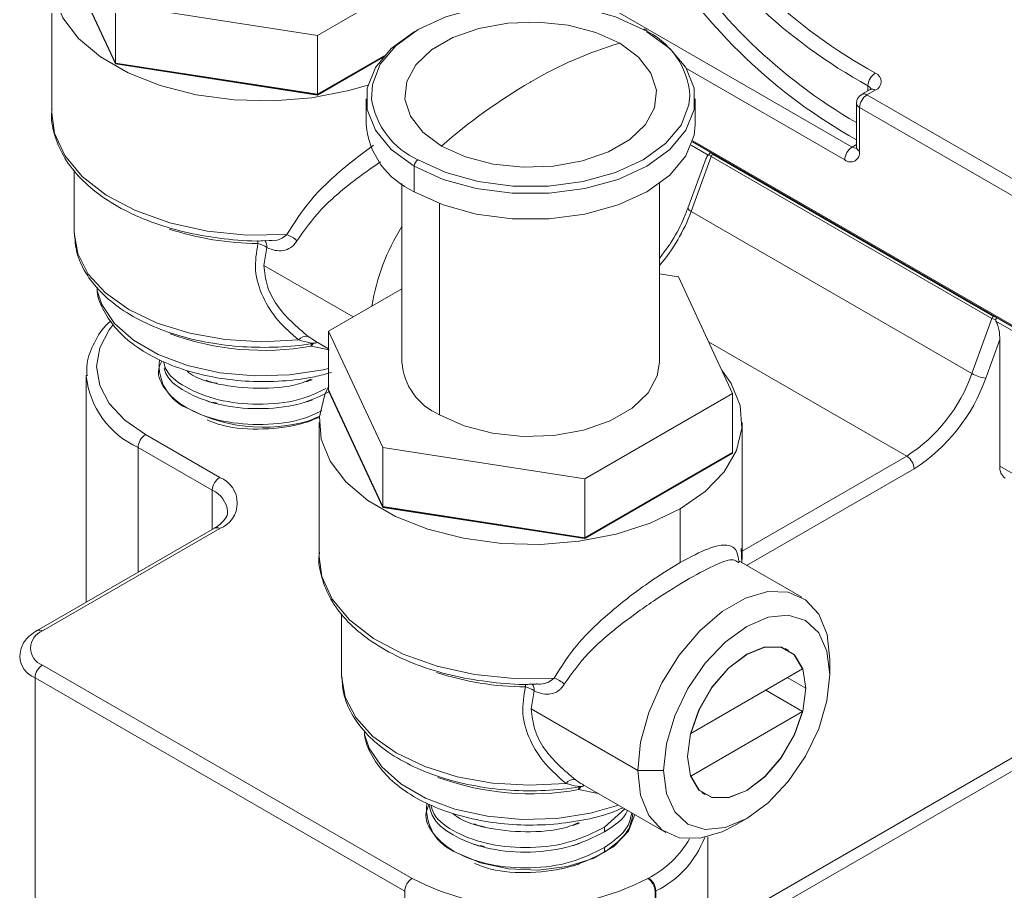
# Model space of a CAD drawing. Header units: centimetres. Extents: x -13594 to 4017, y -3206 to 1780.
# Drawn here: x -419.7 to -354.2, y -2959.7 to -2901.8 of the extents above; entities that cross this region are included whole.
import ezdxf

# ---------------------------------------------------------------- set-up
doc = ezdxf.new("R2010")
doc.units = ezdxf.units.CM

msp = doc.modelspace()

# ---------------------------------------------------------------- linework, layer by layer
at = {"color": 7, "linetype": 'Continuous', "lineweight": 0}
for p, q in [((-391.161, -2894.758), (-364.331, -2910.246)), ((-416.911, -2896.905), (-413.313, -2904.658)), ((-413.313, -2904.686), (-416.911, -2896.933)), ((-416.911, -2896.962), (-413.313, -2904.714)), ((-399.883, -2902.822), (-390.052, -2897.147)), ((-417.545, -2899.067), (-417.545, -2907.999)), ((-413.313, -2900.745), (-399.883, -2902.822)), ((-413.313, -2900.745), (-413.313, -2904.658)), ((-399.883, -2902.822), (-399.883, -2906.735)), ((-399.883, -2906.735), (-395.449, -2904.175)), ((-395.498, -2904.232), (-399.883, -2906.763)), ((-399.883, -2906.792), (-395.546, -2904.288)), ((-413.313, -2904.658), (-399.883, -2906.735)), ((-399.883, -2906.763), (-413.313, -2904.686)), ((-413.313, -2904.686), (-413.313, -2904.714)), ((-413.313, -2904.714), (-399.883, -2906.792)), ((-364.822, -2911.097), (-375.342, -2905.024)), ((-363.141, -2906.418), (-363.696, -2906.738)), ((-362.794, -2906.452), (-363.349, -2906.773)), ((-363.279, -2906.497), (-363.279, -2906.172)), ((-399.883, -2906.763), (-399.883, -2906.792)), ((-396.643, -2907.044), (-396.643, -2908.745)), ((-374.767, -2908.745), (-374.767, -2907.044)), ((-363.349, -2906.773), (-329.199, -2926.488)), ((-364.044, -2907.34), (-364.044, -2910.246)), ((-328.729, -2927.893), (-363.84, -2907.623)), ((-363.84, -2907.623), (-363.84, -2910.53)), ((-374.933, -2909.839), (-328.729, -2936.512)), ((-373.893, -2910.78), (-375.031, -2910.123)), ((-374.951, -2909.899), (-328.686, -2936.608)), ((-364.331, -2910.246), (-364.044, -2910.08)), ((-374.042, -2910.992), (-375.255, -2914.305)), ((-373.696, -2910.866), (-375.035, -2914.526)), ((-355.036, -2921.639), (-373.696, -2910.866)), ((-373.588, -2910.729), (-354.928, -2921.502)), ((-416.052, -2911.784), (-416.052, -2915.938)), ((-393.439, -2911.509), (-393.439, -2913.21)), ((-394.264, -2912.677), (-394.264, -2924.552)), ((-377.146, -2924.552), (-377.146, -2912.677)), ((-391.757, -2914.005), (-391.757, -2928.046)), ((-375.035, -2914.526), (-356.375, -2925.298)), ((-403.519, -2916.479), (-403.094, -2916.463)), ((-403.251, -2916.923), (-403.437, -2918.117)), ((-376.828, -2917.209), (-377.146, -2917.642)), ((-397.511, -2921.538), (-403.437, -2918.117)), ((-375.874, -2918.877), (-377.146, -2918.68)), ((-372.276, -2926.63), (-375.874, -2918.877)), ((-394.264, -2919.664), (-399.134, -2922.475)), ((-356.375, -2925.298), (-355.036, -2921.639)), ((-328.729, -2936.852), (-354.77, -2921.819)), ((-399.134, -2922.475), (-395.536, -2930.228)), ((-399.134, -2922.475), (-399.134, -2926.388)), ((-399.092, -2923.715), (-400.291, -2923.481)), ((-399.985, -2923.164), (-399.134, -2923.655)), ((-373.873, -2923.187), (-360.704, -2930.79)), ((-354.51, -2923.028), (-355.451, -2925.6)), ((-354.51, -2931.468), (-354.51, -2923.028)), ((-415.253, -2925.408), (-415.253, -2940.501)), ((-406.551, -2925.949), (-406.87, -2925.892)), ((-399.134, -2926.388), (-395.536, -2934.14)), ((-399.134, -2926.416), (-399.124, -2926.41)), ((-395.536, -2934.169), (-399.134, -2926.416)), ((-399.134, -2926.416), (-399.134, -2926.444)), ((-399.134, -2926.444), (-395.536, -2934.197)), ((-382.107, -2932.305), (-372.276, -2926.63)), ((-372.276, -2926.63), (-372.276, -2930.542)), ((-406.551, -2927.265), (-406.833, -2927.202)), ((-399.768, -2928.55), (-399.768, -2937.481)), ((-371.642, -2937.481), (-371.642, -2928.55)), ((-411.314, -2929.362), (-406.379, -2932.211)), ((-406.87, -2933.062), (-411.805, -2930.213)), ((-411.805, -2938.511), (-411.805, -2930.213)), ((-395.536, -2930.228), (-382.107, -2932.305)), ((-395.536, -2930.228), (-395.536, -2934.14)), ((-382.107, -2936.218), (-372.276, -2930.542)), ((-372.276, -2930.571), (-382.107, -2936.246)), ((-382.107, -2936.274), (-372.276, -2930.599)), ((-372.286, -2930.548), (-372.276, -2930.571)), ((-372.276, -2930.571), (-372.276, -2930.599)), ((-371.642, -2937.105), (-360.704, -2930.79)), ((-354.51, -2931.468), (-328.729, -2946.351)), ((-360.212, -2931.641), (-371.346, -2938.068)), ((-382.107, -2932.305), (-382.107, -2936.218)), ((-406.87, -2935.662), (-406.87, -2933.062)), ((-395.536, -2934.14), (-382.107, -2936.218)), ((-395.536, -2934.169), (-395.536, -2934.197)), ((-382.107, -2936.246), (-395.536, -2934.169)), ((-395.536, -2934.197), (-382.107, -2936.274)), ((-375.761, -2934.291), (-375.761, -2937.863)), ((-406.726, -2935.579), (-418.512, -2942.382)), ((-406.379, -2935.613), (-418.165, -2942.417)), ((-382.107, -2936.246), (-382.107, -2936.274)), ((-371.66, -2937.887), (-371.72, -2936.939)), ((-371.855, -2937.886), (-371.923, -2937.851)), ((-367.687, -2940.18), (-371.873, -2937.764)), ((-371.66, -2937.887), (-371.642, -2937.481)), ((-398.275, -2941.267), (-398.275, -2945.42)), ((-368.572, -2943.699), (-368.792, -2943.572)), ((-365.817, -2945.306), (-365.817, -2944.314)), ((-418.165, -2944.685), (-393.587, -2958.873)), ((-367.622, -2944.931), (-375.06, -2949.225)), ((-394.078, -2959.724), (-418.656, -2945.535)), ((-418.656, -2945.535), (-418.656, -2964.328)), ((-367.413, -2946.227), (-368.641, -2945.519)), ((-385.743, -2945.962), (-385.318, -2945.946)), ((-385.475, -2946.406), (-385.661, -2947.6)), ((-373.109, -2962.047), (-345.353, -2946.024)), ((-344.292, -2946.298), (-372.798, -2962.754)), ((-370.078, -2946.348), (-367.622, -2947.766)), ((-378.585, -2951.685), (-385.661, -2947.6)), ((-375.06, -2952.06), (-367.622, -2947.766)), ((-375.07, -2949.219), (-375.06, -2949.225)), ((-376.866, -2951.685), (-378.585, -2951.685)), ((-375.079, -2952.049), (-375.06, -2952.06)), ((-381.221, -2953.217), (-382.514, -2952.964)), ((-382.209, -2952.646), (-376.714, -2955.818)), ((-374.33, -2953.165), (-374.11, -2953.292)), ((-379.453, -2954.237), (-380.794, -2955.471)), ((-372.2, -2955.37), (-371.34, -2954.874)), ((-388.774, -2955.432), (-389.093, -2955.375)), ((-380.794, -2955.471), (-380.794, -2955.771)), ((-373.934, -2983.472), (-373.934, -2956.095)), ((-388.774, -2956.748), (-389.057, -2956.685)), ((-380.794, -2956.821), (-380.794, -2957.122)), ((-377.922, -2958.873), (-377.873, -2958.845)), ((-394.078, -2983.585), (-394.078, -2959.724)), ((-377.381, -2959.695), (-377.431, -2959.724)), ((-377.431, -2991.556), (-377.431, -2959.724)), ((-377.381, -2991.528), (-377.381, -2959.695))]:
    msp.add_line(p, q, dxfattribs=at)
at = {"color": 7, "linetype": 'Continuous', "lineweight": 0, "flags": 128}
for points in [[(-416.911, -2896.658), (-417.171, -2897.209), (-417.53, -2898.692), (-417.41, -2900.189), (-416.816, -2901.647), (-415.768, -2903.018), (-414.301, -2904.254), (-412.466, -2905.313), (-410.325, -2906.16), (-407.951, -2906.765), (-405.425, -2907.108), (-402.832, -2907.177), (-400.262, -2906.97), (-397.801, -2906.494), (-396.526, -2906.123)], [(-378.216, -2902.437), (-380.07, -2901.584), (-382.207, -2900.99), (-384.519, -2900.685), (-386.891, -2900.685), (-389.203, -2900.99), (-391.34, -2901.584), (-393.194, -2902.437), (-394.673, -2903.508), (-395.702, -2904.741), (-396.229, -2906.076), (-396.284, -2907.053)], [(-379.782, -2903.341), (-381.371, -2902.622), (-383.213, -2902.143), (-385.199, -2901.933), (-387.215, -2902.004), (-389.143, -2902.351), (-390.871, -2902.954), (-392.299, -2903.778), (-393.344, -2904.776), (-393.945, -2905.889), (-394.067, -2907.052), (-393.703, -2908.199), (-392.874, -2909.262), (-391.629, -2910.18)], [(-393.439, -2911.509), (-394.967, -2910.403), (-396.029, -2909.13), (-396.574, -2907.751), (-396.574, -2906.337), (-396.029, -2904.959), (-394.967, -2903.685), (-393.439, -2902.579), (-393.234, -2902.464)], [(-377.971, -2902.579), (-376.444, -2903.685), (-375.381, -2904.959), (-374.836, -2906.337), (-374.836, -2907.751), (-375.381, -2909.13), (-376.444, -2910.403), (-377.971, -2911.509), (-379.886, -2912.391), (-382.092, -2913.004), (-384.48, -2913.319), (-386.93, -2913.319), (-389.318, -2913.004), (-391.524, -2912.391), (-393.439, -2911.509)], [(-391.629, -2910.18), (-390.039, -2910.899), (-388.197, -2911.378), (-386.211, -2911.588), (-384.195, -2911.517), (-382.267, -2911.17), (-380.539, -2910.567), (-379.111, -2909.743), (-378.066, -2908.745), (-377.465, -2907.632), (-377.343, -2906.468), (-377.707, -2905.322), (-378.536, -2904.259), (-379.782, -2903.341)], [(-385.69, -2905.901), (-385.697, -2905.898), (-385.705, -2905.897), (-385.713, -2905.898), (-385.72, -2905.901), (-385.725, -2905.905), (-385.727, -2905.91), (-385.725, -2905.915), (-385.72, -2905.919)], [(-385.72, -2905.919), (-385.713, -2905.921), (-385.705, -2905.922), (-385.697, -2905.921), (-385.69, -2905.919), (-385.685, -2905.915), (-385.683, -2905.91), (-385.685, -2905.905), (-385.69, -2905.901)], [(-393.194, -2911.084), (-391.34, -2911.937), (-389.203, -2912.531), (-386.891, -2912.836), (-384.519, -2912.836), (-382.207, -2912.531), (-380.07, -2911.937), (-378.216, -2911.084), (-376.738, -2910.013), (-375.709, -2908.78), (-375.181, -2907.445), (-375.115, -2906.834)], [(-417.545, -2907.999), (-417.357, -2909.322), (-416.675, -2910.809), (-415.52, -2912.196), (-413.931, -2913.432), (-411.968, -2914.472), (-409.7, -2915.28), (-407.208, -2915.827), (-404.582, -2916.092), (-401.917, -2916.067)], [(-393.439, -2913.21), (-391.524, -2914.092), (-389.318, -2914.705), (-386.93, -2915.02), (-384.48, -2915.02), (-382.092, -2914.705), (-379.886, -2914.092), (-377.971, -2913.21), (-376.444, -2912.105), (-375.381, -2910.831), (-374.836, -2909.452), (-374.767, -2908.745)], [(-416.052, -2915.938), (-415.818, -2917.331), (-415.113, -2918.689), (-413.964, -2919.942), (-412.415, -2921.043), (-410.525, -2921.948), (-408.365, -2922.624), (-406.02, -2923.045), (-403.577, -2923.194), (-401.131, -2923.066)], [(-403.833, -2916.656), (-403.833, -2916.538), (-403.834, -2916.463)], [(-414.516, -2919.811), (-414.215, -2920.717), (-413.382, -2921.969), (-412.117, -2923.093), (-410.475, -2924.042), (-408.526, -2924.772), (-406.358, -2925.252), (-404.063, -2925.462), (-401.744, -2925.392), (-399.5, -2925.045), (-399.134, -2924.96)], [(-413.482, -2922.091), (-413.715, -2922.393), (-414.346, -2923.593), (-414.559, -2924.841), (-414.346, -2926.088), (-413.715, -2927.288), (-412.692, -2928.393), (-411.314, -2929.362)], [(-400.291, -2923.481), (-400.287, -2923.365), (-400.28, -2923.3)], [(-400.154, -2923.306), (-400.217, -2923.378), (-400.291, -2923.481)], [(-391.757, -2928.046), (-390.133, -2928.781), (-388.252, -2929.27), (-386.222, -2929.484), (-384.162, -2929.413), (-382.192, -2929.058), (-380.426, -2928.442), (-378.967, -2927.6), (-377.9, -2926.58), (-377.286, -2925.443), (-377.146, -2924.552)], [(-375.761, -2934.291), (-374.103, -2933.138), (-372.84, -2931.829), (-372.015, -2930.409), (-371.657, -2928.925), (-371.777, -2927.428), (-372.371, -2925.97), (-373, -2925.07)], [(-399.117, -2926.108), (-399.395, -2926.691), (-399.753, -2928.175), (-399.633, -2929.672), (-399.039, -2931.13), (-397.991, -2932.501), (-396.524, -2933.737), (-394.689, -2934.796), (-392.548, -2935.643), (-390.174, -2936.248), (-387.648, -2936.591), (-385.056, -2936.66), (-382.485, -2936.453), (-380.025, -2935.977), (-377.757, -2935.248), (-375.761, -2934.291)], [(-399.768, -2937.481), (-399.58, -2938.804), (-398.899, -2940.292), (-397.743, -2941.679), (-396.155, -2942.914), (-394.191, -2943.955), (-391.923, -2944.763), (-389.431, -2945.31), (-386.806, -2945.575), (-384.141, -2945.549)], [(-378.585, -2951.685), (-378.399, -2949.813), (-377.853, -2947.837), (-376.979, -2945.869), (-375.827, -2944.026), (-374.464, -2942.413), (-372.97, -2941.125), (-371.431, -2940.237), (-369.937, -2939.8), (-368.574, -2939.839), (-367.422, -2940.352), (-366.548, -2941.31), (-366.002, -2942.657), (-365.817, -2944.314)], [(-365.817, -2945.306), (-366.005, -2943.764), (-366.557, -2942.544), (-367.435, -2941.729), (-368.579, -2941.376), (-369.911, -2941.508), (-371.341, -2942.116), (-372.771, -2943.159), (-374.104, -2944.565), (-375.248, -2946.239), (-376.126, -2948.068), (-376.678, -2949.925), (-376.866, -2951.685)], [(-375.27, -2950.763), (-375.078, -2949.25), (-374.52, -2947.664), (-373.65, -2946.158), (-372.555, -2944.882), (-371.341, -2943.959), (-370.127, -2943.48), (-369.032, -2943.492), (-368.163, -2943.994), (-367.605, -2944.937), (-367.413, -2946.227)], [(-375.06, -2949.225), (-374.502, -2947.649), (-373.636, -2946.155), (-372.547, -2944.889), (-371.341, -2943.973), (-370.136, -2943.497), (-369.047, -2943.506), (-368.181, -2944), (-367.622, -2944.931)], [(-398.275, -2945.42), (-398.041, -2946.813), (-397.336, -2948.172), (-396.187, -2949.425), (-394.638, -2950.525), (-392.748, -2951.431), (-390.589, -2952.107), (-388.243, -2952.527), (-385.8, -2952.677), (-383.354, -2952.549)], [(-376.866, -2951.685), (-376.678, -2953.227), (-376.126, -2954.447), (-375.248, -2955.261), (-374.104, -2955.615), (-372.771, -2955.483), (-371.341, -2954.875), (-369.911, -2953.832), (-368.579, -2952.426), (-367.435, -2950.751), (-366.557, -2948.923), (-366.005, -2947.066), (-365.817, -2945.306)], [(-386.056, -2946.139), (-386.056, -2946.021), (-386.057, -2945.946)], [(-367.413, -2946.227), (-367.605, -2947.74), (-368.163, -2949.327), (-369.032, -2950.832), (-370.127, -2952.109), (-371.341, -2953.032), (-372.555, -2953.511), (-373.65, -2953.498), (-374.52, -2952.997), (-375.078, -2952.054), (-375.27, -2950.763)], [(-367.622, -2947.766), (-368.181, -2949.342), (-369.047, -2950.836), (-370.136, -2952.102), (-371.341, -2953.018), (-372.547, -2953.494), (-373.636, -2953.485), (-374.502, -2952.991), (-375.06, -2952.06)], [(-396.74, -2949.294), (-396.438, -2950.199), (-395.606, -2951.451), (-394.34, -2952.576), (-392.698, -2953.524), (-390.75, -2954.255), (-388.581, -2954.735), (-386.287, -2954.945), (-383.967, -2954.875), (-381.723, -2954.528), (-379.868, -2953.997)], [(-372.2, -2955.37), (-372.97, -2955.762), (-374.464, -2956.199), (-375.827, -2956.16), (-376.979, -2955.646), (-377.853, -2954.688), (-378.399, -2953.342), (-378.585, -2951.685)], [(-382.514, -2952.964), (-382.51, -2952.847), (-382.504, -2952.783)], [(-382.377, -2952.788), (-382.44, -2952.861), (-382.514, -2952.964)], [(-390.616, -2957.158), (-389.033, -2957.842), (-387.181, -2958.241), (-385.21, -2958.322), (-383.278, -2958.08), (-381.543, -2957.533), (-380.146, -2956.726), (-379.198, -2955.724), (-378.78, -2954.626)]]:
    msp.add_lwpolyline(points, dxfattribs=at)
at = {"color": 7, "linetype": 'Continuous', "lineweight": 0}
for centre, radius, start, end in [((-345.479, -2873.941), 35.838, 211.94445, 241.13015), ((-345.762, -2874.4), 36.281, 211.94445, 241.13015), ((-346.072, -2877.556), 35.886, 211.86824, 239.94706), ((-346.153, -2877.852), 36.586, 211.91839, 240.72508), ((-378.12, -2902.555), 0.152, 350.78596, 129.20329), ((-380.281, -2907.186), 5.178, 3.89888, 66.49695), ((-372.346, -2928.597), 26.328, 106.40404, 120.45175), ((-366.505, -2938.786), 38.072, 120.31159, 131.29112), ((-362.224, -2906.222), 1.056, 121.89768, 177.30643), ((-363.007, -2905.886), 0.605, 290.62036, 68.18205), ((-363.443, -2906.506), 0.372, 17.96094, 63.77696), ((-362.997, -2906.736), 0.349, 54.38242, 114.30712), ((-391.033, -2906.227), 5.316, 188.93418, 246.00898), ((-363.349, -2907.34), 0.694, 119.99731, 180), ((-362.774, -2907.672), 1.067, 122.60548, 177.39452), ((-363.553, -2907.057), 0.349, 54.38242, 114.30712), ((-363.696, -2907.305), 0.349, 185.6948, 245.62534), ((-391.287, -2908.284), 5.375, 184.91931, 246.40083), ((-363.756, -2911.145), 1.067, 122.60548, 177.39452), ((-364.118, -2909.935), 0.377, 235.58182, 281.50328), ((-363.696, -2910.211), 0.349, 185.6948, 245.62534), ((-392.906, -2911.533), 0.534, 122.60548, 177.39452), ((-373.443, -2910.954), 0.268, 122.69898, 160.80973), ((-364.439, -2910.627), 0.607, 230.79671, 9.21404), ((-374.932, -2914.203), 0.339, 197.78751, 252.25309), ((-386.088, -2910.465), 11.775, 319.41312, 339.82358), ((-403.664, -2896.975), 19.682, 251.99643, 269.51), ((-382.356, -2923.037), 14.077, 147.77104, 170.91459), ((-402.418, -2917.67), 1.679, 45.60389, 72.6656), ((-404.11, -2918.026), 1.398, 52.10478, 78.56684), ((-403.897, -2916.849), 0.65, 353.44058, 36.35215), ((-354.783, -2921.727), 0.268, 122.69898, 160.80973), ((-403.462, -2905.633), 18.128, 249.99727, 280.07546), ((-400.629, -2923.447), 0.63, 78.18622, 142.81106), ((-407.258, -2924.741), 3.146, 174.02315, 248.8672), ((-390.127, -2924.23), 4.15, 184.45827, 246.86187), ((-409.349, -2924.805), 5.94, 186.30926, 245.57158), ((-366.489, -2921.778), 10.709, 302.69898, 340.80973), ((-355.19, -2923.232), 2.382, 240.1643, 263.70386), ((-366.576, -2921.728), 11.78, 302.69898, 340.80973), ((-403.444, -2918.025), 10.846, 242.85332, 289.87425), ((-410.739, -2930.261), 1.067, 122.60548, 177.39452), ((-361.279, -2931.689), 1.067, 2.60548, 57.39452), ((-353.659, -2931.562), 0.856, 173.70115, 234.98667), ((-405.804, -2933.11), 1.067, 122.60548, 177.39452), ((-407.025, -2933.912), 1.819, 290.78342, 69.21658), ((-407.558, -2934.629), 1.711, 4.98938, 66.30587), ((-406.582, -2935.897), 0.349, 54.38242, 114.30712), ((-417.734, -2943.551), 1.213, 110.78342, 249.21658), ((-418.368, -2942.701), 0.349, 54.38369, 114.29252), ((-418.013, -2944.001), 1.664, 183.95521, 247.27112), ((-417.59, -2945.584), 1.067, 122.60548, 177.39452), ((-385.888, -2926.458), 19.682, 251.99643, 269.51), ((-384.641, -2947.153), 1.679, 45.60389, 72.6656), ((-386.333, -2947.509), 1.398, 52.10478, 78.56684), ((-386.121, -2946.331), 0.65, 353.44058, 36.35215), ((-385.685, -2935.115), 18.128, 249.99727, 280.07546), ((-382.852, -2952.93), 0.63, 78.18622, 142.81106), ((-389.479, -2954.221), 3.15, 174.35251, 248.83839), ((-381.036, -2952.785), 6.836, 297.5658, 329.64149), ((-380.2, -2953.861), 6.48, 295.78592, 339.39474), ((-393.012, -2959.772), 1.067, 122.60548, 177.39452), ((-385.754, -2943.757), 17.025, 242.60967, 297.39033), ((-378.497, -2959.772), 1.067, 2.60548, 57.39452), ((-378.448, -2959.744), 1.067, 2.60548, 57.39452)]:
    msp.add_arc(centre, radius, start, end, dxfattribs=at)
for points, knots in [([(-363.059, -2906.356), (-363.062, -2906.361), (-363.066, -2906.369), (-363.119, -2906.404), (-363.141, -2906.418)], [0, 0, 0, 0, 0.593998, 1, 1, 1, 1]), ([(-417.515, -2907.707), (-417.525, -2907.763), (-417.628, -2908.318), (-417.405, -2909.391), (-416.835, -2910.84), (-415.826, -2912.19), (-414.454, -2913.413), (-412.734, -2914.476), (-410.723, -2915.341), (-408.487, -2915.988), (-406.103, -2916.367), (-404.417, -2916.515), (-403.558, -2916.481), (-403.519, -2916.479)], [0, 0, 0, 0, 0.011808, 0.1175, 0.222637, 0.329248, 0.438357, 0.549253, 0.660815, 0.772286, 0.883565, 0.99471, 1, 1, 1, 1]), ([(-401.917, -2916.067), (-401.436, -2915.303), (-400.473, -2913.775), (-398.369, -2911.783), (-396.862, -2910.647), (-396.16, -2910.118)], [0, 0, 0, 0, 0.348046, 0.696505, 1, 1, 1, 1]), ([(-364.044, -2910.246), (-364.047, -2910.283), (-364.053, -2910.346), (-364.053, -2910.343), (-364.053, -2910.342)], [0, 0, 0, 0, 0.587664, 1, 1, 1, 1]), ([(-374.055, -2911.034), (-374.035, -2910.981), (-373.996, -2910.878), (-373.927, -2910.812), (-373.893, -2910.78)], [0, 0, 0, 0, 0.516402, 1, 1, 1, 1]), ([(-373.852, -2910.729), (-373.855, -2910.735), (-373.862, -2910.749), (-373.877, -2910.767), (-373.887, -2910.775), (-373.893, -2910.78)], [0, 0, 0, 0, 0.279791, 0.559222, 1, 1, 1, 1]), ([(-373.712, -2910.6), (-373.729, -2910.607), (-373.761, -2910.621), (-373.802, -2910.654), (-373.833, -2910.691), (-373.846, -2910.717), (-373.852, -2910.729)], [0, 0, 0, 0, 0.288149, 0.550632, 0.787767, 1, 1, 1, 1]), ([(-373.696, -2910.866), (-373.729, -2910.845), (-373.795, -2910.803), (-373.833, -2910.754), (-373.852, -2910.729)], [0, 0, 0, 0, 0.494472, 1, 1, 1, 1]), ([(-373.696, -2910.624), (-373.685, -2910.642), (-373.662, -2910.682), (-373.613, -2910.713), (-373.588, -2910.729)], [0, 0, 0, 0, 0.474677, 1, 1, 1, 1]), ([(-395.679, -2911.215), (-396.295, -2911.647), (-397.697, -2912.631), (-399.746, -2914.364), (-400.744, -2915.768), (-401.243, -2916.47)], [0, 0, 0, 0, 0.281197, 0.640876, 1, 1, 1, 1]), ([(-375.255, -2914.305), (-375.362, -2914.576), (-375.676, -2915.371), (-376.198, -2916.385), (-376.685, -2917.023), (-376.828, -2917.209)], [0, 0, 0, 0, 0.268312, 0.785997, 1, 1, 1, 1]), ([(-416.031, -2915.965), (-416.003, -2916.395), (-415.944, -2917.304), (-415.332, -2918.629), (-414.349, -2919.894), (-412.987, -2921.028), (-411.292, -2921.993), (-409.319, -2922.754), (-407.146, -2923.281), (-404.849, -2923.561), (-402.51, -2923.577), (-400.905, -2923.429), (-400.105, -2923.285), (-400.048, -2923.274)], [0, 0, 0, 0, 0.086282, 0.182171, 0.279636, 0.379721, 0.481572, 0.583953, 0.686191, 0.788241, 0.890196, 0.992197, 1, 1, 1, 1]), ([(-403.095, -2916.446), (-403.007, -2916.457), (-402.731, -2916.49), (-402.316, -2916.374), (-402.042, -2916.162), (-401.917, -2916.067)], [0, 0, 0, 0, 0.204569, 0.640001, 1, 1, 1, 1]), ([(-401.131, -2923.066), (-401.607, -2922.655), (-402.559, -2921.832), (-403.578, -2920.223), (-404.135, -2918.436), (-403.933, -2917.245), (-403.833, -2916.656)], [0, 0, 0, 0, 0.2496492, 0.4998888, 0.7528578, 1, 1, 1, 1]), ([(-401.243, -2916.47), (-401.301, -2916.559), (-401.42, -2916.742), (-401.72, -2916.995), (-402.142, -2917.153), (-402.69, -2917.143), (-403.06, -2916.998), (-403.251, -2916.923)], [0, 0, 0, 0, 0.122095, 0.249911, 0.500099, 0.741989, 1, 1, 1, 1]), ([(-403.437, -2918.117), (-403.388, -2918.576), (-403.291, -2919.493), (-402.383, -2921.231), (-401.253, -2922.191), (-400.5, -2922.83)], [0, 0, 0, 0, 0.250623, 0.500627, 1, 1, 1, 1]), ([(-414.527, -2919.567), (-414.527, -2919.659), (-414.528, -2920.203), (-414.105, -2921.171), (-413.28, -2922.391), (-412.048, -2923.479), (-410.485, -2924.405), (-408.636, -2925.129), (-406.586, -2925.619), (-404.416, -2925.86), (-402.219, -2925.831), (-400.356, -2925.622), (-399.319, -2925.329), (-398.944, -2925.224)], [0, 0, 0, 0, 0.019775, 0.117017, 0.215139, 0.316279, 0.419875, 0.524364, 0.62872, 0.732859, 0.836904, 0.941038, 1, 1, 1, 1]), ([(-354.787, -2921.735), (-354.833, -2921.722), (-354.925, -2921.697), (-354.999, -2921.658), (-355.036, -2921.639)], [0, 0, 0, 0, 0.5055276, 1, 1, 1, 1]), ([(-354.928, -2921.502), (-354.891, -2921.52), (-354.836, -2921.548), (-354.766, -2921.561), (-354.743, -2921.565)], [0, 0, 0, 0, 0.6596964, 1, 1, 1, 1]), ([(-354.705, -2921.573), (-354.714, -2921.584), (-354.733, -2921.605), (-354.757, -2921.649), (-354.775, -2921.692), (-354.783, -2921.721), (-354.787, -2921.735)], [0, 0, 0, 0, 0.288149, 0.550632, 0.787767, 1, 1, 1, 1]), ([(-413.613, -2921.799), (-413.672, -2921.849), (-414.173, -2922.277), (-414.739, -2923.231), (-415.237, -2924.429), (-415.209, -2925.184), (-415.199, -2925.459)], [0, 0, 0, 0, 0.050056, 0.423524, 0.79036, 1, 1, 1, 1]), ([(-354.77, -2921.819), (-354.777, -2921.804), (-354.79, -2921.777), (-354.788, -2921.748), (-354.787, -2921.735)], [0, 0, 0, 0, 0.560496, 1, 1, 1, 1]), ([(-354.77, -2921.819), (-354.728, -2921.913), (-354.633, -2922.123), (-354.535, -2922.541), (-354.52, -2922.839), (-354.51, -2923.028)], [0, 0, 0, 0, 0.225008, 0.507345, 1, 1, 1, 1]), ([(-400.5, -2922.83), (-400.334, -2922.945), (-400.141, -2923.08), (-400.003, -2923.15), (-399.984, -2923.16)], [0, 0, 0, 0, 0.85585, 1, 1, 1, 1]), ([(-400.052, -2923.276), (-400.055, -2923.277), (-400.115, -2923.293), (-400.467, -2923.26), (-400.865, -2923.144), (-401.131, -2923.066)], [0, 0, 0, 0, 0.017553, 0.345383, 1, 1, 1, 1]), ([(-400.039, -2923.275), (-400.007, -2923.261), (-399.964, -2923.242), (-399.975, -2923.219), (-399.977, -2923.213)], [0, 0, 0, 0, 0.757496, 1, 1, 1, 1]), ([(-399.588, -2927.769), (-399.987, -2927.959), (-401.111, -2928.494), (-403.501, -2928.77), (-406.201, -2928.561), (-408.533, -2927.747), (-410.021, -2926.504), (-410.61, -2925.315), (-410.314, -2924.659), (-410.235, -2924.485)], [0, 0, 0, 0, 0.092797, 0.261988, 0.431179, 0.60037, 0.769561, 0.938753, 1, 1, 1, 1]), ([(-399.322, -2926.306), (-399.804, -2926.539), (-401.01, -2927.121), (-403.494, -2927.423), (-406.215, -2927.211), (-408.483, -2926.394), (-409.878, -2925.403), (-410.066, -2924.703), (-410.122, -2924.494)], [0, 0, 0, 0, 0.130955, 0.327374, 0.523793, 0.720212, 0.916631, 1, 1, 1, 1]), ([(-410.075, -2924.925), (-410.028, -2925.089), (-409.843, -2925.743), (-408.476, -2926.693), (-406.217, -2927.511), (-403.491, -2927.726), (-400.904, -2927.398), (-399.614, -2926.768), (-399.045, -2926.489)], [0, 0, 0, 0, 0.065317, 0.260468, 0.45562, 0.650771, 0.845922, 1, 1, 1, 1]), ([(-408.536, -2925.16), (-408.489, -2925.199), (-407.951, -2925.649), (-406.145, -2926.141), (-403.526, -2926.366), (-401.376, -2926.157), (-400.465, -2925.745), (-400.291, -2925.666)], [0, 0, 0, 0, 0.02863, 0.328759, 0.628888, 0.929017, 1, 1, 1, 1]), ([(-407.286, -2925.752), (-407.216, -2925.776), (-407.076, -2925.823), (-406.934, -2925.872), (-406.863, -2925.896)], [0, 0, 0, 0, 0.500027, 1, 1, 1, 1]), ([(-400.661, -2925.856), (-400.591, -2925.833), (-400.451, -2925.785), (-400.31, -2925.737), (-400.239, -2925.713)], [0, 0, 0, 0, 0.49998, 1, 1, 1, 1]), ([(-407.286, -2927.102), (-407.216, -2927.126), (-407.076, -2927.174), (-406.934, -2927.222), (-406.863, -2927.246)], [0, 0, 0, 0, 0.500027, 1, 1, 1, 1]), ([(-400.66, -2927.207), (-400.591, -2927.183), (-400.451, -2927.135), (-400.309, -2927.087), (-400.239, -2927.063)], [0, 0, 0, 0, 0.49998, 1, 1, 1, 1]), ([(-407.218, -2928.386), (-406.869, -2928.523), (-405.791, -2928.95), (-403.482, -2929.051), (-401.169, -2928.809), (-400.088, -2928.298), (-399.736, -2928.132)], [0, 0, 0, 0, 0.1616013, 0.4992934, 0.8369855, 1, 1, 1, 1]), ([(-400.66, -2928.557), (-400.59, -2928.533), (-400.451, -2928.485), (-400.309, -2928.437), (-400.238, -2928.413)], [0, 0, 0, 0, 0.49998, 1, 1, 1, 1]), ([(-405.867, -2934.477), (-405.862, -2934.494), (-405.82, -2934.655), (-405.975, -2934.949), (-406.345, -2935.347), (-406.656, -2935.536), (-406.726, -2935.579)], [0, 0, 0, 0, 0.050973, 0.48463, 0.883353, 1, 1, 1, 1]), ([(-375.761, -2937.863), (-375.092, -2937.507), (-373.751, -2936.792), (-372.576, -2936.635), (-371.999, -2936.927), (-371.89, -2937.601), (-371.851, -2937.839)], [0, 0, 0, 0, 0.281401, 0.563718, 0.845961, 1, 1, 1, 1]), ([(-399.738, -2937.189), (-399.748, -2937.245), (-399.851, -2937.8), (-399.629, -2938.873), (-399.058, -2940.322), (-398.049, -2941.673), (-396.677, -2942.896), (-394.957, -2943.959), (-392.946, -2944.824), (-390.71, -2945.471), (-388.326, -2945.849), (-386.64, -2945.997), (-385.782, -2945.963), (-385.743, -2945.962)], [0, 0, 0, 0, 0.011808, 0.1175, 0.222637, 0.329248, 0.438357, 0.549253, 0.660815, 0.772286, 0.883565, 0.99471, 1, 1, 1, 1]), ([(-384.141, -2945.549), (-383.659, -2944.784), (-382.695, -2943.252), (-380.502, -2941.202), (-378.053, -2939.278), (-376.524, -2938.334), (-375.761, -2937.863)], [0, 0, 0, 0, 0.249988, 0.500272, 0.750508, 1, 1, 1, 1]), ([(-371.923, -2937.851), (-372.013, -2937.779), (-372.272, -2937.573), (-373.282, -2937.929), (-375.071, -2938.845), (-377.384, -2940.286), (-379.759, -2941.994), (-381.97, -2943.842), (-382.968, -2945.25), (-383.466, -2945.953)], [0, 0, 0, 0, 0.08202, 0.235452, 0.388408, 0.54103, 0.694092, 0.847164, 1, 1, 1, 1]), ([(-418.512, -2942.382), (-418.673, -2942.488), (-419.093, -2942.763), (-419.567, -2943.343), (-419.633, -2943.87), (-419.664, -2944.114)], [0, 0, 0, 0, 0.249597, 0.652544, 1, 1, 1, 1]), ([(-398.254, -2945.448), (-398.226, -2945.878), (-398.167, -2946.787), (-397.555, -2948.112), (-396.573, -2949.377), (-395.21, -2950.51), (-393.515, -2951.476), (-391.542, -2952.237), (-389.369, -2952.764), (-387.072, -2953.044), (-384.733, -2953.06), (-383.128, -2952.911), (-382.328, -2952.767), (-382.271, -2952.757)], [0, 0, 0, 0, 0.086282, 0.182171, 0.279636, 0.379721, 0.481572, 0.583953, 0.686191, 0.788241, 0.890196, 0.992197, 1, 1, 1, 1]), ([(-385.318, -2945.929), (-385.23, -2945.939), (-384.955, -2945.973), (-384.539, -2945.856), (-384.265, -2945.645), (-384.141, -2945.549)], [0, 0, 0, 0, 0.204569, 0.640001, 1, 1, 1, 1]), ([(-383.354, -2952.549), (-383.83, -2952.138), (-384.783, -2951.315), (-385.802, -2949.706), (-386.359, -2947.919), (-386.156, -2946.727), (-386.056, -2946.139)], [0, 0, 0, 0, 0.249649, 0.499889, 0.752858, 1, 1, 1, 1]), ([(-383.466, -2945.953), (-383.524, -2946.042), (-383.644, -2946.225), (-383.943, -2946.478), (-384.365, -2946.636), (-384.913, -2946.626), (-385.283, -2946.481), (-385.475, -2946.406)], [0, 0, 0, 0, 0.122095, 0.249911, 0.500099, 0.741989, 1, 1, 1, 1]), ([(-385.661, -2947.6), (-385.612, -2948.059), (-385.514, -2948.976), (-384.607, -2950.714), (-383.476, -2951.673), (-382.723, -2952.313)], [0, 0, 0, 0, 0.250623, 0.500627, 1, 1, 1, 1]), ([(-396.751, -2949.049), (-396.751, -2949.141), (-396.751, -2949.686), (-396.329, -2950.654), (-395.503, -2951.873), (-394.271, -2952.962), (-392.708, -2953.888), (-390.859, -2954.612), (-388.809, -2955.102), (-386.641, -2955.34), (-384.434, -2955.323), (-382.291, -2955.035), (-380.633, -2954.646), (-379.803, -2954.279), (-379.564, -2954.173)], [0, 0, 0, 0, 0.018184, 0.107598, 0.197822, 0.290821, 0.386079, 0.482157, 0.578114, 0.67387, 0.769541, 0.865292, 0.961257, 1, 1, 1, 1]), ([(-382.723, -2952.313), (-382.558, -2952.428), (-382.364, -2952.563), (-382.227, -2952.633), (-382.207, -2952.643)], [0, 0, 0, 0, 0.85585, 1, 1, 1, 1]), ([(-382.275, -2952.759), (-382.278, -2952.76), (-382.339, -2952.776), (-382.69, -2952.743), (-383.089, -2952.627), (-383.354, -2952.549)], [0, 0, 0, 0, 0.017553, 0.345383, 1, 1, 1, 1]), ([(-382.262, -2952.758), (-382.23, -2952.744), (-382.188, -2952.725), (-382.198, -2952.701), (-382.2, -2952.695)], [0, 0, 0, 0, 0.757496, 1, 1, 1, 1]), ([(-380.794, -2956.821), (-381.511, -2957.178), (-382.944, -2957.891), (-385.715, -2958.263), (-388.426, -2958.041), (-390.755, -2957.231), (-392.246, -2955.987), (-392.835, -2954.787), (-392.531, -2954.121), (-392.447, -2953.937)], [0, 0, 0, 0, 0.156661, 0.313323, 0.469984, 0.626646, 0.783307, 0.939968, 1, 1, 1, 1]), ([(-392.473, -2953.927), (-392.395, -2954.256), (-392.198, -2955.079), (-390.719, -2956.18), (-388.436, -2956.992), (-385.712, -2957.213), (-382.944, -2956.841), (-381.511, -2956.128), (-380.794, -2955.771)], [0, 0, 0, 0, 0.117584, 0.294067, 0.47055, 0.647034, 0.823517, 1, 1, 1, 1]), ([(-380.794, -2955.471), (-381.511, -2955.827), (-382.945, -2956.541), (-385.711, -2956.913), (-388.44, -2956.692), (-390.706, -2955.877), (-392.101, -2954.885), (-392.289, -2954.185), (-392.346, -2953.977)], [0, 0, 0, 0, 0.184351, 0.368701, 0.553052, 0.737403, 0.921753, 1, 1, 1, 1]), ([(-380.794, -2955.771), (-380.134, -2955.348), (-379.455, -2954.912), (-379.279, -2954.356), (-379.274, -2954.34)], [0, 0, 0, 0, 0.972431, 1, 1, 1, 1]), ([(-390.865, -2954.557), (-390.785, -2954.626), (-390.22, -2955.108), (-388.374, -2955.626), (-385.747, -2955.848), (-383.6, -2955.64), (-382.689, -2955.228), (-382.515, -2955.149)], [0, 0, 0, 0, 0.048699, 0.342627, 0.636556, 0.930484, 1, 1, 1, 1]), ([(-378.986, -2954.507), (-379.053, -2954.825), (-379.237, -2955.696), (-380.189, -2956.384), (-380.794, -2956.821)], [0, 0, 0, 0, 0.364671, 1, 1, 1, 1]), ([(-380.794, -2957.122), (-380.198, -2956.682), (-379.167, -2955.923), (-378.981, -2954.961), (-378.903, -2954.555)], [0, 0, 0, 0, 0.577976, 1, 1, 1, 1]), ([(-389.509, -2955.235), (-389.439, -2955.259), (-389.299, -2955.306), (-389.157, -2955.355), (-389.086, -2955.379)], [0, 0, 0, 0, 0.500027, 1, 1, 1, 1]), ([(-382.884, -2955.339), (-382.814, -2955.315), (-382.675, -2955.268), (-382.533, -2955.22), (-382.462, -2955.195)], [0, 0, 0, 0, 0.49998, 1, 1, 1, 1]), ([(-389.509, -2956.585), (-389.439, -2956.609), (-389.299, -2956.656), (-389.157, -2956.705), (-389.086, -2956.729)], [0, 0, 0, 0, 0.500027, 1, 1, 1, 1]), ([(-382.884, -2956.689), (-382.814, -2956.665), (-382.674, -2956.618), (-382.533, -2956.57), (-382.462, -2956.545)], [0, 0, 0, 0, 0.49998, 1, 1, 1, 1]), ([(-389.441, -2957.868), (-389.092, -2958.006), (-388.015, -2958.431), (-385.695, -2958.546), (-382.949, -2958.196), (-381.513, -2957.48), (-380.794, -2957.122)], [0, 0, 0, 0, 0.1375708, 0.4250472, 0.7125236, 1, 1, 1, 1]), ([(-382.884, -2958.039), (-382.814, -2958.016), (-382.674, -2957.968), (-382.533, -2957.92), (-382.462, -2957.896)], [0, 0, 0, 0, 0.49998, 1, 1, 1, 1])]:
    msp.add_open_spline(points, degree=3, knots=knots, dxfattribs=at)

doc.saveas('drawing.dxf')
